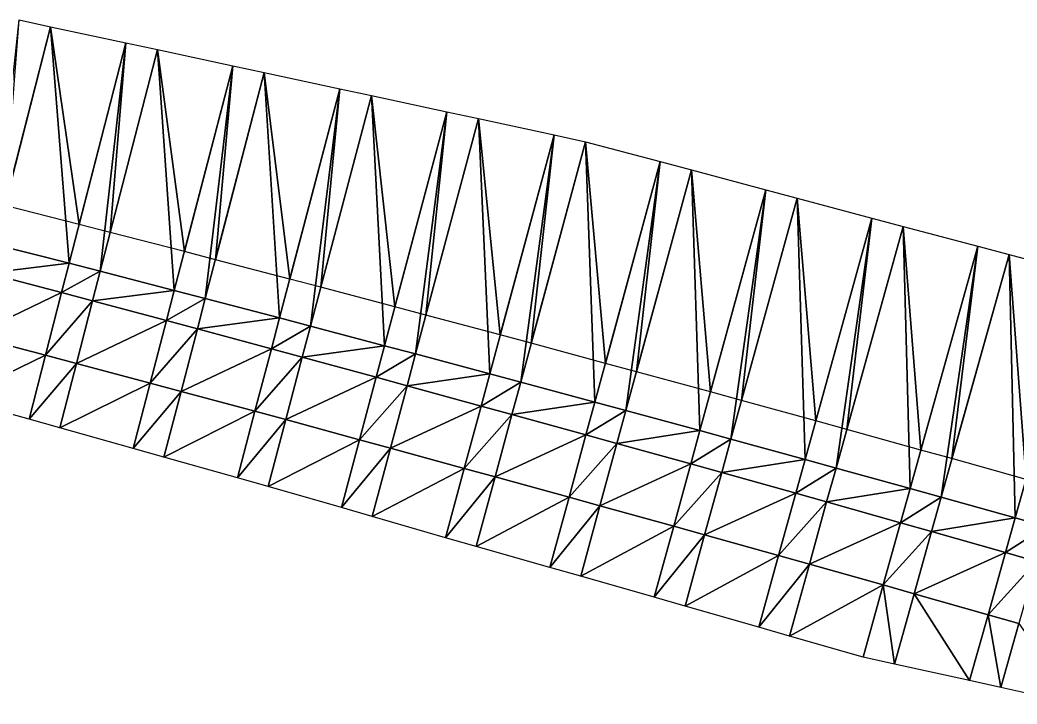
# Model space of a CAD drawing. Header units: metres. Extents: x 1882598 to 1885460, y 3171405 to 3171756.
# Drawn here: x 1883755.59 to 1883764.59, y 3171696.26 to 3171702.43 of the extents above; entities that cross this region are included whole.
import ezdxf

# ---------------------------------------------------------------- set-up
doc = ezdxf.new("R2010")
doc.units = ezdxf.units.M
doc.header["$MEASUREMENT"] = 0
doc.layers.add('Triangles surfaces projet', color=7, linetype='Continuous', true_color=0x848484)

msp = doc.modelspace()

# ---------------------------------------------------------------- linework, layer by layer
at = {"layer": 'Triangles surfaces projet'}
for points in [[(1883755.367, 3171700.4074, 153.0028), (1883755.5842, 3171702.4333, 153.0707), (1883755.8682, 3171702.3724, 153.0706), (1883755.367, 3171700.4074, 153.0028)], [(1883755.8682, 3171702.3724, 153.4206), (1883755.4565, 3171700.7583, 153.3649), (1883755.5842, 3171702.4333, 153.4207), (1883755.8682, 3171702.3724, 153.4206)], [(1883755.367, 3171700.4074, 153.0028), (1883755.8682, 3171702.3724, 153.0706), (1883756.0364, 3171700.2363, 153.002), (1883755.367, 3171700.4074, 153.0028)], [(1883756.1266, 3171700.5869, 153.3641), (1883755.4565, 3171700.7583, 153.3649), (1883755.8682, 3171702.3724, 153.4206), (1883756.1266, 3171700.5869, 153.3641)], [(1883756.5482, 3171702.2264, 153.0704), (1883756.0364, 3171700.2363, 153.002), (1883755.8682, 3171702.3724, 153.0706), (1883756.5482, 3171702.2264, 153.0704)], [(1883756.5482, 3171702.2264, 153.4204), (1883756.1266, 3171700.5869, 153.3641), (1883755.8682, 3171702.3724, 153.4206), (1883756.5482, 3171702.2264, 153.4204)], [(1883756.0364, 3171700.2363, 153.002), (1883756.5482, 3171702.2264, 153.0704), (1883756.3159, 3171700.1644, 153.0016), (1883756.0364, 3171700.2363, 153.002)], [(1883756.4064, 3171700.5149, 153.3636), (1883756.1266, 3171700.5869, 153.3641), (1883756.5482, 3171702.2264, 153.4204), (1883756.4064, 3171700.5149, 153.3636)], [(1883756.5482, 3171702.2264, 153.0704), (1883756.8324, 3171702.1654, 153.0703), (1883756.3159, 3171700.1644, 153.0016), (1883756.5482, 3171702.2264, 153.0704)], [(1883756.3159, 3171700.1644, 153.0016), (1883756.8324, 3171702.1654, 153.0703), (1883756.9852, 3171699.9913, 153.0006), (1883756.3159, 3171700.1644, 153.0016)], [(1883756.8324, 3171702.1654, 153.4203), (1883756.4064, 3171700.5149, 153.3636), (1883756.5482, 3171702.2264, 153.4204), (1883756.8324, 3171702.1654, 153.4203)], [(1883757.0763, 3171700.3416, 153.3626), (1883756.4064, 3171700.5149, 153.3636), (1883756.8324, 3171702.1654, 153.4203), (1883757.0763, 3171700.3416, 153.3626)], [(1883756.9852, 3171699.9913, 153.0006), (1883756.8324, 3171702.1654, 153.0703), (1883757.5128, 3171702.0193, 153.07), (1883756.9852, 3171699.9913, 153.0006)], [(1883757.5128, 3171702.0193, 153.42), (1883757.0763, 3171700.3416, 153.3626), (1883756.8324, 3171702.1654, 153.4203), (1883757.5128, 3171702.0193, 153.42)], [(1883757.2647, 3171699.9186, 153.0002), (1883756.9852, 3171699.9913, 153.0006), (1883757.5128, 3171702.0193, 153.07), (1883757.2647, 3171699.9186, 153.0002)], [(1883757.3561, 3171700.2688, 153.3622), (1883757.0763, 3171700.3416, 153.3626), (1883757.5128, 3171702.0193, 153.42), (1883757.3561, 3171700.2688, 153.3622)], [(1883757.2647, 3171699.9186, 153.0002), (1883757.5128, 3171702.0193, 153.07), (1883757.7971, 3171701.9582, 153.0699), (1883757.2647, 3171699.9186, 153.0002)], [(1883757.7971, 3171701.9582, 153.4199), (1883757.3561, 3171700.2688, 153.3622), (1883757.5128, 3171702.0193, 153.42), (1883757.7971, 3171701.9582, 153.4199)], [(1883757.2647, 3171699.9186, 153.0002), (1883757.7971, 3171701.9582, 153.0699), (1883757.9338, 3171699.7435, 152.9991), (1883757.2647, 3171699.9186, 153.0002)], [(1883758.0259, 3171700.0935, 153.361), (1883757.3561, 3171700.2688, 153.3622), (1883757.7971, 3171701.9582, 153.4199), (1883758.0259, 3171700.0935, 153.361)], [(1883757.7971, 3171701.9582, 153.0699), (1883758.4781, 3171701.8121, 153.0696), (1883757.9338, 3171699.7435, 152.9991), (1883757.7971, 3171701.9582, 153.0699)], [(1883758.4781, 3171701.8121, 153.4196), (1883758.0259, 3171700.0935, 153.361), (1883757.7971, 3171701.9582, 153.4199), (1883758.4781, 3171701.8121, 153.4196)], [(1883757.9338, 3171699.7435, 152.9991), (1883758.4781, 3171701.8121, 153.0696), (1883758.2133, 3171699.67, 152.9986), (1883757.9338, 3171699.7435, 152.9991)], [(1883758.3056, 3171700.0199, 153.3605), (1883758.0259, 3171700.0935, 153.361), (1883758.4781, 3171701.8121, 153.4196), (1883758.3056, 3171700.0199, 153.3605)], [(1883758.4781, 3171701.8121, 153.0696), (1883758.7625, 3171701.751, 153.0694), (1883758.2133, 3171699.67, 152.9986), (1883758.4781, 3171701.8121, 153.0696)], [(1883758.7625, 3171701.751, 153.4194), (1883758.3056, 3171700.0199, 153.3605), (1883758.4781, 3171701.8121, 153.4196), (1883758.7625, 3171701.751, 153.4194)], [(1883758.2133, 3171699.67, 152.9986), (1883758.7625, 3171701.751, 153.0694), (1883758.8823, 3171699.4931, 152.9974), (1883758.2133, 3171699.67, 152.9986)], [(1883758.9753, 3171699.8428, 153.3593), (1883758.3056, 3171700.0199, 153.3605), (1883758.7625, 3171701.751, 153.4194), (1883758.9753, 3171699.8428, 153.3593)], [(1883758.8823, 3171699.4931, 152.9974), (1883758.7625, 3171701.751, 153.0694), (1883759.4439, 3171701.6047, 153.069), (1883758.8823, 3171699.4931, 152.9974)], [(1883759.4439, 3171701.6047, 153.419), (1883758.9753, 3171699.8428, 153.3593), (1883758.7625, 3171701.751, 153.4194), (1883759.4439, 3171701.6047, 153.419)], [(1883759.4439, 3171701.6047, 153.069), (1883759.1617, 3171699.4188, 152.9969), (1883758.8823, 3171699.4931, 152.9974), (1883759.4439, 3171701.6047, 153.069)], [(1883759.255, 3171699.7684, 153.3587), (1883758.9753, 3171699.8428, 153.3593), (1883759.4439, 3171701.6047, 153.419), (1883759.255, 3171699.7684, 153.3587)], [(1883759.1617, 3171699.4188, 152.9969), (1883759.4439, 3171701.6047, 153.069), (1883759.7285, 3171701.5436, 153.0688), (1883759.1617, 3171699.4188, 152.9969)], [(1883759.1617, 3171699.4188, 152.9969), (1883759.7285, 3171701.5436, 153.0688), (1883759.8307, 3171699.24, 152.9956), (1883759.1617, 3171699.4188, 152.9969)], [(1883759.7285, 3171701.5436, 153.4188), (1883759.255, 3171699.7684, 153.3587), (1883759.4439, 3171701.6047, 153.419), (1883759.7285, 3171701.5436, 153.4188)], [(1883759.9246, 3171699.5894, 153.3573), (1883759.255, 3171699.7684, 153.3587), (1883759.7285, 3171701.5436, 153.4188), (1883759.9246, 3171699.5894, 153.3573)], [(1883759.8307, 3171699.24, 152.9956), (1883759.7285, 3171701.5436, 153.0688), (1883760.4103, 3171701.3973, 153.0683), (1883759.8307, 3171699.24, 152.9956)], [(1883760.4103, 3171701.3973, 153.4183), (1883759.9246, 3171699.5894, 153.3573), (1883759.7285, 3171701.5436, 153.4188), (1883760.4103, 3171701.3973, 153.4183)], [(1883759.8307, 3171699.24, 152.9956), (1883760.4103, 3171701.3973, 153.0683), (1883760.1101, 3171699.165, 152.995), (1883759.8307, 3171699.24, 152.9956)], [(1883760.2042, 3171699.5143, 153.3567), (1883759.9246, 3171699.5894, 153.3573), (1883760.4103, 3171701.3973, 153.4183), (1883760.2042, 3171699.5143, 153.3567)], [(1883760.1101, 3171699.165, 152.995), (1883760.4103, 3171701.3973, 153.0683), (1883760.6946, 3171701.334, 153.068), (1883760.1101, 3171699.165, 152.995)], [(1883760.6946, 3171701.334, 153.418), (1883760.2042, 3171699.5143, 153.3567), (1883760.4103, 3171701.3973, 153.4183), (1883760.6946, 3171701.334, 153.418)], [(1883760.6946, 3171701.334, 153.068), (1883760.7789, 3171698.9844, 152.9935), (1883760.1101, 3171699.165, 152.995), (1883760.6946, 3171701.334, 153.068)], [(1883760.8737, 3171699.3335, 153.3552), (1883760.2042, 3171699.5143, 153.3567), (1883760.6946, 3171701.334, 153.418), (1883760.8737, 3171699.3335, 153.3552)], [(1883760.7789, 3171698.9844, 152.9935), (1883760.6946, 3171701.334, 153.068), (1883761.3678, 3171701.1545, 153.0663), (1883760.7789, 3171698.9844, 152.9935)], [(1883761.3678, 3171701.1545, 153.4163), (1883760.8737, 3171699.3335, 153.3552), (1883760.6946, 3171701.334, 153.418), (1883761.3678, 3171701.1545, 153.4163)], [(1883761.3678, 3171701.1545, 153.0663), (1883761.0583, 3171698.9087, 152.9929), (1883760.7789, 3171698.9844, 152.9935), (1883761.3678, 3171701.1545, 153.0663)], [(1883761.1533, 3171699.2576, 153.3546), (1883760.8737, 3171699.3335, 153.3552), (1883761.3678, 3171701.1545, 153.4163), (1883761.1533, 3171699.2576, 153.3546)], [(1883761.6491, 3171701.0795, 153.0656), (1883761.0583, 3171698.9087, 152.9929), (1883761.3678, 3171701.1545, 153.0663), (1883761.6491, 3171701.0795, 153.0656)], [(1883761.7271, 3171698.7264, 152.9913), (1883761.0583, 3171698.9087, 152.9929), (1883761.6491, 3171701.0795, 153.0656), (1883761.7271, 3171698.7264, 152.9913)], [(1883761.6491, 3171701.0795, 153.4156), (1883761.1533, 3171699.2576, 153.3546), (1883761.3678, 3171701.1545, 153.4163), (1883761.6491, 3171701.0795, 153.4156)], [(1883761.8226, 3171699.0751, 153.353), (1883761.1533, 3171699.2576, 153.3546), (1883761.6491, 3171701.0795, 153.4156), (1883761.8226, 3171699.0751, 153.353)], [(1883761.6491, 3171701.0795, 153.0656), (1883762.3226, 3171700.8999, 153.0639), (1883761.7271, 3171698.7264, 152.9913), (1883761.6491, 3171701.0795, 153.0656)], [(1883762.3226, 3171700.8999, 153.4139), (1883761.8226, 3171699.0751, 153.353), (1883761.6491, 3171701.0795, 153.4156), (1883762.3226, 3171700.8999, 153.4139)], [(1883762.0064, 3171698.6499, 152.9906), (1883761.7271, 3171698.7264, 152.9913), (1883762.3226, 3171700.8999, 153.0639), (1883762.0064, 3171698.6499, 152.9906)], [(1883762.1022, 3171698.9986, 153.3523), (1883761.8226, 3171699.0751, 153.353), (1883762.3226, 3171700.8999, 153.4139), (1883762.1022, 3171698.9986, 153.3523)], [(1883762.0064, 3171698.6499, 152.9906), (1883762.3226, 3171700.8999, 153.0639), (1883762.6039, 3171700.8248, 153.0631), (1883762.0064, 3171698.6499, 152.9906)], [(1883762.6039, 3171700.8248, 153.4131), (1883762.1022, 3171698.9986, 153.3523), (1883762.3226, 3171700.8999, 153.4139), (1883762.6039, 3171700.8248, 153.4131)], [(1883762.6039, 3171700.8248, 153.0631), (1883762.6751, 3171698.4659, 152.989), (1883762.0064, 3171698.6499, 152.9906), (1883762.6039, 3171700.8248, 153.0631)], [(1883762.7715, 3171698.8144, 153.3505), (1883762.1022, 3171698.9986, 153.3523), (1883762.6039, 3171700.8248, 153.4131), (1883762.7715, 3171698.8144, 153.3505)], [(1883763.2777, 3171700.6452, 153.0613), (1883762.6751, 3171698.4659, 152.989), (1883762.6039, 3171700.8248, 153.0631), (1883763.2777, 3171700.6452, 153.0613)], [(1883763.2777, 3171700.6452, 153.4113), (1883762.7715, 3171698.8144, 153.3505), (1883762.6039, 3171700.8248, 153.4131), (1883763.2777, 3171700.6452, 153.4113)], [(1883762.9544, 3171698.3887, 152.9882), (1883762.6751, 3171698.4659, 152.989), (1883763.2777, 3171700.6452, 153.0613), (1883762.9544, 3171698.3887, 152.9882)], [(1883763.051, 3171698.7371, 153.3498), (1883762.7715, 3171698.8144, 153.3505), (1883763.2777, 3171700.6452, 153.4113), (1883763.051, 3171698.7371, 153.3498)], [(1883762.9544, 3171698.3887, 152.9882), (1883763.2777, 3171700.6452, 153.0613), (1883763.5592, 3171700.5701, 153.0605), (1883762.9544, 3171698.3887, 152.9882)], [(1883763.5592, 3171700.5701, 153.4105), (1883763.051, 3171698.7371, 153.3498), (1883763.2777, 3171700.6452, 153.4113), (1883763.5592, 3171700.5701, 153.4105)], [(1883763.6231, 3171698.2031, 152.9865), (1883762.9544, 3171698.3887, 152.9882), (1883763.5592, 3171700.5701, 153.0605), (1883763.6231, 3171698.2031, 152.9865)], [(1883763.7202, 3171698.5513, 153.348), (1883763.051, 3171698.7371, 153.3498), (1883763.5592, 3171700.5701, 153.4105), (1883763.7202, 3171698.5513, 153.348)], [(1883763.5592, 3171700.5701, 153.0605), (1883764.2332, 3171700.3903, 153.0587), (1883763.6231, 3171698.2031, 152.9865), (1883763.5592, 3171700.5701, 153.0605)], [(1883764.2332, 3171700.3903, 153.4087), (1883763.7202, 3171698.5513, 153.348), (1883763.5592, 3171700.5701, 153.4105), (1883764.2332, 3171700.3903, 153.4087)], [(1883756.0364, 3171700.2363, 153.002), (1883755.3008, 3171700.1479, 152.735), (1883755.367, 3171700.4074, 153.0028), (1883756.0364, 3171700.2363, 153.002)], [(1883763.9024, 3171698.1252, 152.9857), (1883763.6231, 3171698.2031, 152.9865), (1883764.2332, 3171700.3903, 153.0587), (1883763.9024, 3171698.1252, 152.9857)], [(1883763.9997, 3171698.4733, 153.3471), (1883763.7202, 3171698.5513, 153.348), (1883764.2332, 3171700.3903, 153.4087), (1883763.9997, 3171698.4733, 153.3471)], [(1883764.5148, 3171700.3153, 153.0579), (1883763.9024, 3171698.1252, 152.9857), (1883764.2332, 3171700.3903, 153.0587), (1883764.5148, 3171700.3153, 153.0579)], [(1883764.5148, 3171700.3153, 153.4079), (1883763.9997, 3171698.4733, 153.3471), (1883764.2332, 3171700.3903, 153.4087), (1883764.5148, 3171700.3153, 153.4079)], [(1883764.571, 3171697.938, 152.9838), (1883763.9024, 3171698.1252, 152.9857), (1883764.5148, 3171700.3153, 153.0579), (1883764.571, 3171697.938, 152.9838)], [(1883764.6689, 3171698.2859, 153.3452), (1883763.9997, 3171698.4733, 153.3471), (1883764.5148, 3171700.3153, 153.4079), (1883764.6689, 3171698.2859, 153.3452)], [(1883764.5148, 3171700.3153, 153.0579), (1883765.1892, 3171700.1354, 153.0559), (1883764.571, 3171697.938, 152.9838), (1883764.5148, 3171700.3153, 153.0579)], [(1883765.1892, 3171700.1354, 153.4059), (1883764.6689, 3171698.2859, 153.3452), (1883764.5148, 3171700.3153, 153.4079), (1883765.1892, 3171700.1354, 153.4059)], [(1883755.9683, 3171699.9716, 152.7287), (1883755.3008, 3171700.1479, 152.735), (1883756.0364, 3171700.2363, 153.002), (1883755.9683, 3171699.9716, 152.7287)], [(1883756.3159, 3171700.1644, 153.0016), (1883755.9683, 3171699.9716, 152.7287), (1883756.0364, 3171700.2363, 153.002), (1883756.3159, 3171700.1644, 153.0016)], [(1883755.9683, 3171699.9716, 152.7287), (1883755.1568, 3171699.5831, 152.735), (1883755.3008, 3171700.1479, 152.735), (1883755.9683, 3171699.9716, 152.7287)], [(1883756.247, 3171699.8975, 152.726), (1883755.9683, 3171699.9716, 152.7287), (1883756.3159, 3171700.1644, 153.0016), (1883756.247, 3171699.8975, 152.726)], [(1883756.9852, 3171699.9913, 153.0006), (1883756.247, 3171699.8975, 152.726), (1883756.3159, 3171700.1644, 153.0016), (1883756.9852, 3171699.9913, 153.0006)], [(1883764.8503, 3171697.8595, 152.9829), (1883764.571, 3171697.938, 152.9838), (1883765.1892, 3171700.1354, 153.0559), (1883764.8503, 3171697.8595, 152.9829)], [(1883756.247, 3171699.8975, 152.726), (1883756.9852, 3171699.9913, 153.0006), (1883756.9144, 3171699.7193, 152.7197), (1883756.247, 3171699.8975, 152.726)], [(1883756.9144, 3171699.7193, 152.7197), (1883756.9852, 3171699.9913, 153.0006), (1883757.2647, 3171699.9186, 153.0002), (1883756.9144, 3171699.7193, 152.7197)], [(1883755.1568, 3171699.5831, 152.735), (1883755.9683, 3171699.9716, 152.7287), (1883755.8231, 3171699.4071, 152.7287), (1883755.1568, 3171699.5831, 152.735)], [(1883755.9683, 3171699.9716, 152.7287), (1883756.247, 3171699.8975, 152.726), (1883755.8231, 3171699.4071, 152.7287), (1883755.9683, 3171699.9716, 152.7287)], [(1883755.8231, 3171699.4071, 152.7287), (1883756.247, 3171699.8975, 152.726), (1883756.1014, 3171699.3332, 152.726), (1883755.8231, 3171699.4071, 152.7287)], [(1883756.1014, 3171699.3332, 152.726), (1883756.247, 3171699.8975, 152.726), (1883756.9144, 3171699.7193, 152.7197), (1883756.1014, 3171699.3332, 152.726)], [(1883757.2647, 3171699.9186, 153.0002), (1883757.1931, 3171699.6446, 152.717), (1883756.9144, 3171699.7193, 152.7197), (1883757.2647, 3171699.9186, 153.0002)], [(1883757.9338, 3171699.7435, 152.9991), (1883757.1931, 3171699.6446, 152.717), (1883757.2647, 3171699.9186, 153.0002), (1883757.9338, 3171699.7435, 152.9991)], [(1883756.7676, 3171699.1553, 152.7197), (1883756.1014, 3171699.3332, 152.726), (1883756.9144, 3171699.7193, 152.7197), (1883756.7676, 3171699.1553, 152.7197)], [(1883756.9144, 3171699.7193, 152.7197), (1883757.1931, 3171699.6446, 152.717), (1883756.7676, 3171699.1553, 152.7197), (1883756.9144, 3171699.7193, 152.7197)], [(1883757.1931, 3171699.6446, 152.717), (1883757.9338, 3171699.7435, 152.9991), (1883757.8604, 3171699.4646, 152.7107), (1883757.1931, 3171699.6446, 152.717)], [(1883758.2133, 3171699.67, 152.9986), (1883757.8604, 3171699.4646, 152.7107), (1883757.9338, 3171699.7435, 152.9991), (1883758.2133, 3171699.67, 152.9986)], [(1883756.7676, 3171699.1553, 152.7197), (1883757.1931, 3171699.6446, 152.717), (1883757.0459, 3171699.0806, 152.717), (1883756.7676, 3171699.1553, 152.7197)], [(1883757.8604, 3171699.4646, 152.7107), (1883757.0459, 3171699.0806, 152.717), (1883757.1931, 3171699.6446, 152.717), (1883757.8604, 3171699.4646, 152.7107)], [(1883757.8604, 3171699.4646, 152.7107), (1883758.2133, 3171699.67, 152.9986), (1883758.1391, 3171699.389, 152.708), (1883757.8604, 3171699.4646, 152.7107)], [(1883758.2133, 3171699.67, 152.9986), (1883758.8823, 3171699.4931, 152.9974), (1883758.1391, 3171699.389, 152.708), (1883758.2133, 3171699.67, 152.9986)], [(1883755.0113, 3171699.0128, 153.3236), (1883755.1568, 3171699.5831, 152.735), (1883755.8231, 3171699.4071, 152.7287), (1883755.0113, 3171699.0128, 153.3236)], [(1883757.7121, 3171698.9009, 152.7107), (1883757.0459, 3171699.0806, 152.717), (1883757.8604, 3171699.4646, 152.7107), (1883757.7121, 3171698.9009, 152.7107)], [(1883758.1391, 3171699.389, 152.708), (1883757.7121, 3171698.9009, 152.7107), (1883757.8604, 3171699.4646, 152.7107), (1883758.1391, 3171699.389, 152.708)], [(1883758.8823, 3171699.4931, 152.9974), (1883758.8063, 3171699.2073, 152.7017), (1883758.1391, 3171699.389, 152.708), (1883758.8823, 3171699.4931, 152.9974)], [(1883759.1617, 3171699.4188, 152.9969), (1883758.8063, 3171699.2073, 152.7017), (1883758.8823, 3171699.4931, 152.9974), (1883759.1617, 3171699.4188, 152.9969)], [(1883755.6744, 3171698.8291, 153.3255), (1883755.0113, 3171699.0128, 153.3236), (1883755.8231, 3171699.4071, 152.7287), (1883755.6744, 3171698.8291, 153.3255)], [(1883755.8231, 3171699.4071, 152.7287), (1883756.1014, 3171699.3332, 152.726), (1883755.6744, 3171698.8291, 153.3255), (1883755.8231, 3171699.4071, 152.7287)], [(1883757.7121, 3171698.9009, 152.7107), (1883758.1391, 3171699.389, 152.708), (1883757.9903, 3171698.8255, 152.708), (1883757.7121, 3171698.9009, 152.7107)], [(1883758.8063, 3171699.2073, 152.7017), (1883757.9903, 3171698.8255, 152.708), (1883758.1391, 3171699.389, 152.708), (1883758.8063, 3171699.2073, 152.7017)], [(1883758.8063, 3171699.2073, 152.7017), (1883759.1617, 3171699.4188, 152.9969), (1883759.0849, 3171699.131, 152.699), (1883758.8063, 3171699.2073, 152.7017)], [(1883759.8307, 3171699.24, 152.9956), (1883759.0849, 3171699.131, 152.699), (1883759.1617, 3171699.4188, 152.9969), (1883759.8307, 3171699.24, 152.9956)], [(1883755.6744, 3171698.8291, 153.3255), (1883756.1014, 3171699.3332, 152.726), (1883755.9513, 3171698.7519, 153.3264), (1883755.6744, 3171698.8291, 153.3255)], [(1883756.7676, 3171699.1553, 152.7197), (1883755.9513, 3171698.7519, 153.3264), (1883756.1014, 3171699.3332, 152.726), (1883756.7676, 3171699.1553, 152.7197)], [(1883757.9903, 3171698.8255, 152.708), (1883758.8063, 3171699.2073, 152.7017), (1883758.6565, 3171698.644, 152.7017), (1883757.9903, 3171698.8255, 152.708)], [(1883758.6565, 3171698.644, 152.7017), (1883758.8063, 3171699.2073, 152.7017), (1883759.0849, 3171699.131, 152.699), (1883758.6565, 3171698.644, 152.7017)], [(1883759.0849, 3171699.131, 152.699), (1883759.8307, 3171699.24, 152.9956), (1883759.7521, 3171698.9475, 152.6927), (1883759.0849, 3171699.131, 152.699)], [(1883759.7521, 3171698.9475, 152.6927), (1883759.8307, 3171699.24, 152.9956), (1883760.1101, 3171699.165, 152.995), (1883759.7521, 3171698.9475, 152.6927)], [(1883756.6143, 3171698.566, 153.3286), (1883755.9513, 3171698.7519, 153.3264), (1883756.7676, 3171699.1553, 152.7197), (1883756.6143, 3171698.566, 153.3286)], [(1883756.7676, 3171699.1553, 152.7197), (1883757.0459, 3171699.0806, 152.717), (1883756.6143, 3171698.566, 153.3286), (1883756.7676, 3171699.1553, 152.7197)], [(1883758.6565, 3171698.644, 152.7017), (1883759.0849, 3171699.131, 152.699), (1883758.9347, 3171698.5678, 152.699), (1883758.6565, 3171698.644, 152.7017)], [(1883759.7521, 3171698.9475, 152.6927), (1883758.9347, 3171698.5678, 152.699), (1883759.0849, 3171699.131, 152.699), (1883759.7521, 3171698.9475, 152.6927)], [(1883760.1101, 3171699.165, 152.995), (1883760.0307, 3171698.8705, 152.69), (1883759.7521, 3171698.9475, 152.6927), (1883760.1101, 3171699.165, 152.995)], [(1883760.7789, 3171698.9844, 152.9935), (1883760.0307, 3171698.8705, 152.69), (1883760.1101, 3171699.165, 152.995), (1883760.7789, 3171698.9844, 152.9935)], [(1883757.0459, 3171699.0806, 152.717), (1883756.8912, 3171698.488, 153.3295), (1883756.6143, 3171698.566, 153.3286), (1883757.0459, 3171699.0806, 152.717)], [(1883757.7121, 3171698.9009, 152.7107), (1883756.8912, 3171698.488, 153.3295), (1883757.0459, 3171699.0806, 152.717), (1883757.7121, 3171698.9009, 152.7107)], [(1883759.6008, 3171698.3846, 152.6927), (1883758.9347, 3171698.5678, 152.699), (1883759.7521, 3171698.9475, 152.6927), (1883759.6008, 3171698.3846, 152.6927)], [(1883759.6008, 3171698.3846, 152.6927), (1883759.7521, 3171698.9475, 152.6927), (1883760.0307, 3171698.8705, 152.69), (1883759.6008, 3171698.3846, 152.6927)], [(1883760.0307, 3171698.8705, 152.69), (1883760.7789, 3171698.9844, 152.9935), (1883760.6982, 3171698.6871, 152.6854), (1883760.0307, 3171698.8705, 152.69)], [(1883760.7789, 3171698.9844, 152.9935), (1883761.0583, 3171698.9087, 152.9929), (1883760.6982, 3171698.6871, 152.6854), (1883760.7789, 3171698.9844, 152.9935)], [(1883760.977, 3171698.6101, 152.6835), (1883760.6982, 3171698.6871, 152.6854), (1883761.0583, 3171698.9087, 152.9929), (1883760.977, 3171698.6101, 152.6835)], [(1883761.0583, 3171698.9087, 152.9929), (1883761.7271, 3171698.7264, 152.9913), (1883760.977, 3171698.6101, 152.6835), (1883761.0583, 3171698.9087, 152.9929)], [(1883756.8912, 3171698.488, 153.3295), (1883757.7121, 3171698.9009, 152.7107), (1883757.554, 3171698.3, 153.332), (1883756.8912, 3171698.488, 153.3295)], [(1883757.7121, 3171698.9009, 152.7107), (1883757.9903, 3171698.8255, 152.708), (1883757.554, 3171698.3, 153.332), (1883757.7121, 3171698.9009, 152.7107)], [(1883757.9903, 3171698.8255, 152.708), (1883757.8308, 3171698.2211, 153.3331), (1883757.554, 3171698.3, 153.332), (1883757.9903, 3171698.8255, 152.708)], [(1883757.9903, 3171698.8255, 152.708), (1883758.6565, 3171698.644, 152.7017), (1883757.8308, 3171698.2211, 153.3331), (1883757.9903, 3171698.8255, 152.708)], [(1883760.0307, 3171698.8705, 152.69), (1883759.879, 3171698.3078, 152.69), (1883759.6008, 3171698.3846, 152.6927), (1883760.0307, 3171698.8705, 152.69)], [(1883759.879, 3171698.3078, 152.69), (1883760.0307, 3171698.8705, 152.69), (1883760.6982, 3171698.6871, 152.6854), (1883759.879, 3171698.3078, 152.69)], [(1883757.8308, 3171698.2211, 153.3331), (1883758.6565, 3171698.644, 152.7017), (1883758.4935, 3171698.0312, 153.3358), (1883757.8308, 3171698.2211, 153.3331)], [(1883758.4935, 3171698.0312, 153.3358), (1883758.6565, 3171698.644, 152.7017), (1883758.9347, 3171698.5678, 152.699), (1883758.4935, 3171698.0312, 153.3358)], [(1883760.6982, 3171698.6871, 152.6854), (1883760.5456, 3171698.1246, 152.6854), (1883759.879, 3171698.3078, 152.69), (1883760.6982, 3171698.6871, 152.6854)], [(1883760.6982, 3171698.6871, 152.6854), (1883760.977, 3171698.6101, 152.6835), (1883760.5456, 3171698.1246, 152.6854), (1883760.6982, 3171698.6871, 152.6854)], [(1883761.7271, 3171698.7264, 152.9913), (1883761.6445, 3171698.425, 152.6789), (1883760.977, 3171698.6101, 152.6835), (1883761.7271, 3171698.7264, 152.9913)], [(1883761.6445, 3171698.425, 152.6789), (1883761.7271, 3171698.7264, 152.9913), (1883762.0064, 3171698.6499, 152.9906), (1883761.6445, 3171698.425, 152.6789)], [(1883761.9233, 3171698.3474, 152.677), (1883761.6445, 3171698.425, 152.6789), (1883762.0064, 3171698.6499, 152.9906), (1883761.9233, 3171698.3474, 152.677)], [(1883761.9233, 3171698.3474, 152.677), (1883762.0064, 3171698.6499, 152.9906), (1883762.6751, 3171698.4659, 152.989), (1883761.9233, 3171698.3474, 152.677)], [(1883758.7703, 3171697.9515, 153.3369), (1883758.4935, 3171698.0312, 153.3358), (1883758.9347, 3171698.5678, 152.699), (1883758.7703, 3171697.9515, 153.3369)], [(1883759.6008, 3171698.3846, 152.6927), (1883758.7703, 3171697.9515, 153.3369), (1883758.9347, 3171698.5678, 152.699), (1883759.6008, 3171698.3846, 152.6927)], [(1883760.5456, 3171698.1246, 152.6854), (1883760.977, 3171698.6101, 152.6835), (1883760.824, 3171698.0477, 152.6835), (1883760.5456, 3171698.1246, 152.6854)], [(1883761.6445, 3171698.425, 152.6789), (1883760.824, 3171698.0477, 152.6835), (1883760.977, 3171698.6101, 152.6835), (1883761.6445, 3171698.425, 152.6789)], [(1883762.6751, 3171698.4659, 152.989), (1883762.5908, 3171698.1608, 152.6724), (1883761.9233, 3171698.3474, 152.677), (1883762.6751, 3171698.4659, 152.989)], [(1883762.5908, 3171698.1608, 152.6724), (1883762.6751, 3171698.4659, 152.989), (1883762.9544, 3171698.3887, 152.9882), (1883762.5908, 3171698.1608, 152.6724)], [(1883759.4329, 3171697.7595, 153.3399), (1883758.7703, 3171697.9515, 153.3369), (1883759.6008, 3171698.3846, 152.6927), (1883759.4329, 3171697.7595, 153.3399)], [(1883759.879, 3171698.3078, 152.69), (1883759.4329, 3171697.7595, 153.3399), (1883759.6008, 3171698.3846, 152.6927), (1883759.879, 3171698.3078, 152.69)], [(1883761.4905, 3171697.8629, 152.6789), (1883760.824, 3171698.0477, 152.6835), (1883761.6445, 3171698.425, 152.6789), (1883761.4905, 3171697.8629, 152.6789)], [(1883761.9233, 3171698.3474, 152.677), (1883761.4905, 3171697.8629, 152.6789), (1883761.6445, 3171698.425, 152.6789), (1883761.9233, 3171698.3474, 152.677)], [(1883762.8695, 3171698.0825, 152.6705), (1883762.5908, 3171698.1608, 152.6724), (1883762.9544, 3171698.3887, 152.9882), (1883762.8695, 3171698.0825, 152.6705)], [(1883763.6231, 3171698.2031, 152.9865), (1883762.8695, 3171698.0825, 152.6705), (1883762.9544, 3171698.3887, 152.9882), (1883763.6231, 3171698.2031, 152.9865)], [(1883759.879, 3171698.3078, 152.69), (1883759.7096, 3171697.679, 153.3412), (1883759.4329, 3171697.7595, 153.3399), (1883759.879, 3171698.3078, 152.69)], [(1883759.879, 3171698.3078, 152.69), (1883760.5456, 3171698.1246, 152.6854), (1883759.7096, 3171697.679, 153.3412), (1883759.879, 3171698.3078, 152.69)], [(1883761.4905, 3171697.8629, 152.6789), (1883761.9233, 3171698.3474, 152.677), (1883761.7689, 3171697.7854, 152.677), (1883761.4905, 3171697.8629, 152.6789)], [(1883761.7689, 3171697.7854, 152.677), (1883761.9233, 3171698.3474, 152.677), (1883762.5908, 3171698.1608, 152.6724), (1883761.7689, 3171697.7854, 152.677)], [(1883763.6231, 3171698.2031, 152.9865), (1883763.537, 3171697.8943, 152.6659), (1883762.8695, 3171698.0825, 152.6705), (1883763.6231, 3171698.2031, 152.9865)], [(1883763.537, 3171697.8943, 152.6659), (1883763.6231, 3171698.2031, 152.9865), (1883763.9024, 3171698.1252, 152.9857), (1883763.537, 3171697.8943, 152.6659)], [(1883759.7096, 3171697.679, 153.3412), (1883760.5456, 3171698.1246, 152.6854), (1883760.3733, 3171697.4899, 153.343), (1883759.7096, 3171697.679, 153.3412)], [(1883760.3733, 3171697.4899, 153.343), (1883760.5456, 3171698.1246, 152.6854), (1883760.824, 3171698.0477, 152.6835), (1883760.3733, 3171697.4899, 153.343)], [(1883762.5908, 3171698.1608, 152.6724), (1883762.4354, 3171697.599, 152.6724), (1883761.7689, 3171697.7854, 152.677), (1883762.5908, 3171698.1608, 152.6724)], [(1883762.8695, 3171698.0825, 152.6705), (1883762.4354, 3171697.599, 152.6724), (1883762.5908, 3171698.1608, 152.6724), (1883762.8695, 3171698.0825, 152.6705)], [(1883763.9024, 3171698.1252, 152.9857), (1883763.8157, 3171697.8154, 152.664), (1883763.537, 3171697.8943, 152.6659), (1883763.9024, 3171698.1252, 152.9857)], [(1883764.571, 3171697.938, 152.9838), (1883763.8157, 3171697.8154, 152.664), (1883763.9024, 3171698.1252, 152.9857), (1883764.571, 3171697.938, 152.9838)], [(1883760.3733, 3171697.4899, 153.343), (1883760.824, 3171698.0477, 152.6835), (1883760.6508, 3171697.4113, 153.3431), (1883760.3733, 3171697.4899, 153.343)], [(1883761.4905, 3171697.8629, 152.6789), (1883760.6508, 3171697.4113, 153.3431), (1883760.824, 3171698.0477, 152.6835), (1883761.4905, 3171697.8629, 152.6789)], [(1883762.4354, 3171697.599, 152.6724), (1883762.8695, 3171698.0825, 152.6705), (1883762.7138, 3171697.5208, 152.6705), (1883762.4354, 3171697.599, 152.6724)], [(1883762.7138, 3171697.5208, 152.6705), (1883762.8695, 3171698.0825, 152.6705), (1883763.537, 3171697.8943, 152.6659), (1883762.7138, 3171697.5208, 152.6705)], [(1883763.8157, 3171697.8154, 152.664), (1883764.571, 3171697.938, 152.9838), (1883764.4832, 3171697.6257, 152.6594), (1883763.8157, 3171697.8154, 152.664)], [(1883764.4832, 3171697.6257, 152.6594), (1883764.571, 3171697.938, 152.9838), (1883764.8503, 3171697.8595, 152.9829), (1883764.4832, 3171697.6257, 152.6594)], [(1883761.4905, 3171697.8629, 152.6789), (1883761.3149, 3171697.2221, 153.3433), (1883760.6508, 3171697.4113, 153.3431), (1883761.4905, 3171697.8629, 152.6789)], [(1883761.3149, 3171697.2221, 153.3433), (1883761.4905, 3171697.8629, 152.6789), (1883761.7689, 3171697.7854, 152.677), (1883761.3149, 3171697.2221, 153.3433)], [(1883762.7138, 3171697.5208, 152.6705), (1883763.537, 3171697.8943, 152.6659), (1883763.3804, 3171697.3329, 152.6659), (1883762.7138, 3171697.5208, 152.6705)], [(1883763.3804, 3171697.3329, 152.6659), (1883763.537, 3171697.8943, 152.6659), (1883763.8157, 3171697.8154, 152.664), (1883763.3804, 3171697.3329, 152.6659)], [(1883764.7619, 3171697.5462, 152.6575), (1883764.4832, 3171697.6257, 152.6594), (1883764.8503, 3171697.8595, 152.9829), (1883764.7619, 3171697.5462, 152.6575)], [(1883761.3149, 3171697.2221, 153.3433), (1883761.7689, 3171697.7854, 152.677), (1883761.5923, 3171697.1428, 153.3435), (1883761.3149, 3171697.2221, 153.3433)], [(1883762.4354, 3171697.599, 152.6724), (1883761.5923, 3171697.1428, 153.3435), (1883761.7689, 3171697.7854, 152.677), (1883762.4354, 3171697.599, 152.6724)], [(1883763.3804, 3171697.3329, 152.6659), (1883763.8157, 3171697.8154, 152.664), (1883763.6588, 3171697.2541, 152.664), (1883763.3804, 3171697.3329, 152.6659)], [(1883763.6588, 3171697.2541, 152.664), (1883763.8157, 3171697.8154, 152.664), (1883764.4832, 3171697.6257, 152.6594), (1883763.6588, 3171697.2541, 152.664)], [(1883762.2565, 3171696.9518, 153.3439), (1883761.5923, 3171697.1428, 153.3435), (1883762.4354, 3171697.599, 152.6724), (1883762.2565, 3171696.9518, 153.3439)], [(1883762.4354, 3171697.599, 152.6724), (1883762.7138, 3171697.5208, 152.6705), (1883762.2565, 3171696.9518, 153.3439), (1883762.4354, 3171697.599, 152.6724)], [(1883764.4832, 3171697.6257, 152.6594), (1883764.3253, 3171697.0647, 152.6594), (1883763.6588, 3171697.2541, 152.664), (1883764.4832, 3171697.6257, 152.6594)], [(1883764.7619, 3171697.5462, 152.6575), (1883764.3253, 3171697.0647, 152.6594), (1883764.4832, 3171697.6257, 152.6594), (1883764.7619, 3171697.5462, 152.6575)], [(1883762.5339, 3171696.8717, 153.3441), (1883762.2565, 3171696.9518, 153.3439), (1883762.7138, 3171697.5208, 152.6705), (1883762.5339, 3171696.8717, 153.3441)], [(1883762.5339, 3171696.8717, 153.3441), (1883762.7138, 3171697.5208, 152.6705), (1883763.3804, 3171697.3329, 152.6659), (1883762.5339, 3171696.8717, 153.3441)], [(1883764.6037, 3171696.9853, 152.6575), (1883764.3253, 3171697.0647, 152.6594), (1883764.7619, 3171697.5462, 152.6575), (1883764.6037, 3171696.9853, 152.6575)], [(1883762.5339, 3171696.8717, 153.3441), (1883763.3804, 3171697.3329, 152.6659), (1883763.1982, 3171696.68, 153.3437), (1883762.5339, 3171696.8717, 153.3441)], [(1883763.1982, 3171696.68, 153.3437), (1883763.3804, 3171697.3329, 152.6659), (1883763.481, 3171696.6184, 153.3241), (1883763.1982, 3171696.68, 153.3437)], [(1883763.481, 3171696.6184, 153.3241), (1883763.3804, 3171697.3329, 152.6659), (1883763.6588, 3171697.2541, 152.664), (1883763.481, 3171696.6184, 153.3241)], [(1883764.158, 3171696.47, 153.2772), (1883763.481, 3171696.6184, 153.3241), (1883763.6588, 3171697.2541, 152.664), (1883764.158, 3171696.47, 153.2772)], [(1883764.3253, 3171697.0647, 152.6594), (1883764.158, 3171696.47, 153.2772), (1883763.6588, 3171697.2541, 152.664), (1883764.3253, 3171697.0647, 152.6594)], [(1883764.158, 3171696.47, 153.2772), (1883764.3253, 3171697.0647, 152.6594), (1883764.4409, 3171696.4078, 153.2575), (1883764.158, 3171696.47, 153.2772)], [(1883764.6037, 3171696.9853, 152.6575), (1883764.4409, 3171696.4078, 153.2575), (1883764.3253, 3171697.0647, 152.6594), (1883764.6037, 3171696.9853, 152.6575)], [(1883765.1182, 3171696.258, 153.2104), (1883764.4409, 3171696.4078, 153.2575), (1883764.6037, 3171696.9853, 152.6575), (1883765.1182, 3171696.258, 153.2104)]]:
    msp.add_3dface(points, dxfattribs=at)

doc.saveas('drawing.dxf')
